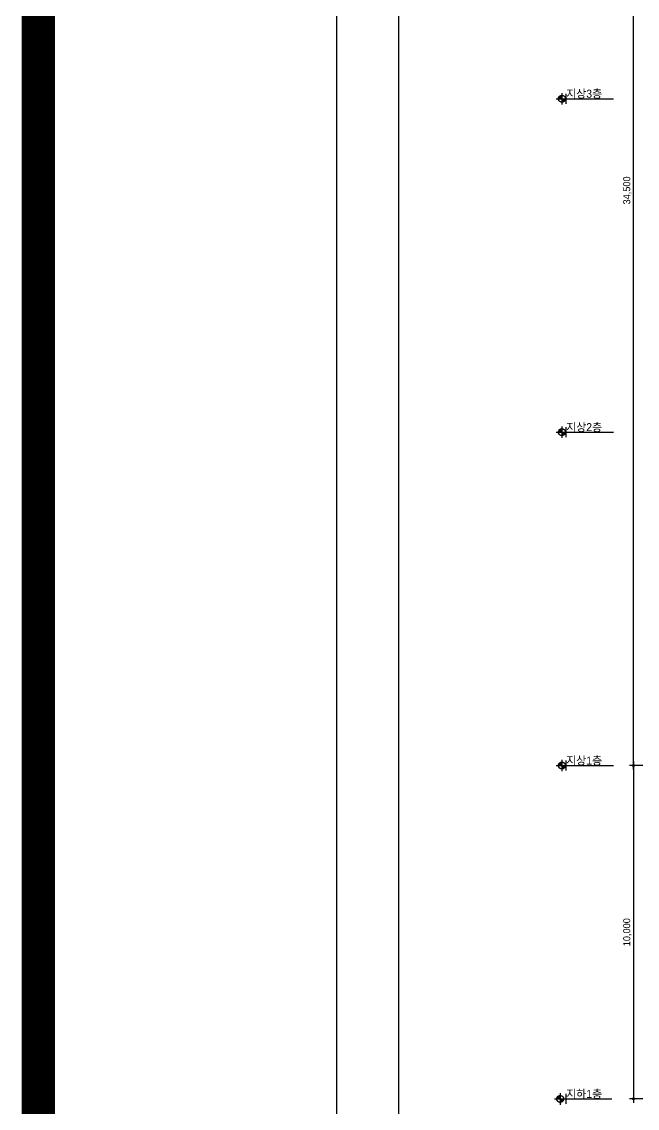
# Model space of a CAD drawing. Header units: millimetres. Extents: x 11948722 to 13111668, y -10771712 to -10232988.
# Drawn here: x 12305958 to 12324433, y -10576228 to -10543638 of the extents above; entities that cross this region are included whole.
import ezdxf
from ezdxf.enums import TextEntityAlignment as Align

# ---------------------------------------------------------------- set-up
doc = ezdxf.new("R2010")
doc.units = ezdxf.units.MM
doc.header["$LTSCALE"] = 150
doc.header["$MEASUREMENT"] = 0
doc.linetypes.add('Xref-계단단면도$0$CEN', pattern=[62, 60, -1, 0, -1])
doc.layers.get('0').update_dxf_attribs({"linetype": 'CONTINUOUS'})
doc.layers.get('Defpoints').update_dxf_attribs({"color": 117, "linetype": 'CONTINUOUS'})
for name, color, linetype in [('CON', 2, 'CONTINUOUS'), ('Xref-계단단면도$0$3 dim0', 7, 'CONTINUOUS'), ('Xref-계단단면도$0$A-TXT-3.0', 3, 'CONTINUOUS'), ('Xref-계단단면도$0$SYM', 7, 'CONTINUOUS'), ('Xref-계단단면도$0$SYM-1', 7, 'CONTINUOUS')]:
    doc.layers.add(name, color=color, linetype=linetype)
doc.styles.add('Xref-계단단면도$0$나눔고딕 Se', font='')
doc.styles.add('Xref-계단단면도$0$돋움', font='')
doc.styles.get('Xref-계단단면도$0$나눔고딕 Se').set_extended_font_data('Dotum')
doc.styles.get('Xref-계단단면도$0$돋움').set_extended_font_data('Dotum')
doc.dimstyles.new('Xref-계단단면도$0$A1-100', dxfattribs={"dimtxt": 3, "dimasz": 1, "dimexe": 2, "dimexo": 2, "dimgap": 1, "dimtad": 1, "dimdec": 0, "dimzin": 12, "dimdsep": 46, "dimlunit": 6, "dimtxsty": 'Xref-계단단면도$0$나눔고딕 Se', "dimblk1": 'Xref-계단단면도$0$DIMDOT', "dimblk2": 'Xref-계단단면도$0$DIMDOT', "dimsah": 1, "dimcen": -1, "dimdle": 2, "dimclrd": 256, "dimclre": 256, "dimclrt": 3, "dimadec": 0, "dimazin": 0, "dimtfac": 1, "dimtdec": 0, "dimtix": 1, "dimtmove": 2, "dimatfit": 3, "dimldrblk": 'Xref-계단단면도$0$DIMDOT', "dimfxl": 1, "dimtvp": 1, "dimtolj": 1, "dimtzin": 12, "dimlwd": -1, "dimlwe": -1, "dimarcsym": 0})

# ---------------------------------------------------------------- blocks, each defined once
blk = doc.blocks.new('Xref-계단단면도$0$DIMDOT')
at = {"color": 0}
blk.add_line((-2, 0), (2, 0), dxfattribs=at)
for radius in [0.5, 0.25]:
    blk.add_circle((0, 0), radius, dxfattribs=at)
blk = doc.blocks.new('*D481')
at = {"layer": 'Defpoints', "color": 0, "ltscale": 1200}
for p in [(12324321, -10531448), (12327921, -10531448), (12327921, -10565948)]:
    blk.add_point(p, dxfattribs=at)
at = {"layer": 'Xref-계단단면도$0$3 dim0'}
for p, q in [((12327801, -10531448), (12324201, -10531448)), ((12324321, -10565888), (12324321, -10531508)), ((12327801, -10565948), (12324201, -10565948))]:
    blk.add_line(p, q, dxfattribs=at)
at = {"layer": 'Xref-계단단면도$0$3 dim0', "ltscale": 1200, "xscale": 60, "yscale": 60, "zscale": 60}
for p, rotation in [((12324321, -10531448), 90), ((12324321, -10565948), 270)]:
    blk.add_blockref('Xref-계단단면도$0$DIMDOT', p, dxfattribs=dict(at, rotation=rotation))
at = {"layer": 'Xref-계단단면도$0$3 dim0', "color": 3, "ltscale": 1200, "insert": (12324135, -10548698), "char_height": 210, "attachment_point": 5, "rotation": 90, "style": 'Xref-계단단면도$0$나눔고딕 Se'}
blk.add_mtext('\\A1;34,500', dxfattribs=at)
blk = doc.blocks.new('*D482')
at = {"layer": 'Defpoints', "color": 0, "ltscale": 1200}
for p in [(12327921, -10565948), (12324321, -10575948), (12327921, -10575948)]:
    blk.add_point(p, dxfattribs=at)
at = {"layer": 'Xref-계단단면도$0$3 dim0'}
for p, q in [((12327801, -10565948), (12324201, -10565948)), ((12324321, -10566008), (12324321, -10575888)), ((12327801, -10575948), (12324201, -10575948))]:
    blk.add_line(p, q, dxfattribs=at)
at = {"layer": 'Xref-계단단면도$0$3 dim0', "ltscale": 1200, "xscale": 60, "yscale": 60, "zscale": 60}
for p, rotation in [((12324321, -10565948), 90), ((12324321, -10575948), 270)]:
    blk.add_blockref('Xref-계단단면도$0$DIMDOT', p, dxfattribs=dict(at, rotation=rotation))
at = {"layer": 'Xref-계단단면도$0$3 dim0', "color": 3, "ltscale": 1200, "insert": (12324135, -10570948), "char_height": 210, "attachment_point": 5, "rotation": 90, "style": 'Xref-계단단면도$0$나눔고딕 Se'}
blk.add_mtext('\\A1;10,000', dxfattribs=at)

msp = doc.modelspace()

# ---------------------------------------------------------------- hatches: boundary and pattern name
at = {"layer": 'Xref-계단단면도$0$SYM', "linetype": 'Xref-계단단면도$0$CEN'}
h = msp.add_hatch(color=7, dxfattribs=at)
h.paths.add_polyline_path([(12322273.9, -10545948.2), (12322170.7, -10545948.2), (12322170.7, -10546051.4, 0.4142136)])
h.paths.add_polyline_path([(12322170.7, -10545844.9, 0.4142136), (12322067.5, -10545948.2), (12322170.7, -10545948.2)])
h = msp.add_hatch(color=7, dxfattribs=at)
h.paths.add_polyline_path([(12322273.9, -10555948.2), (12322170.7, -10555948.2), (12322170.7, -10556051.4, 0.4142136)])
h.paths.add_polyline_path([(12322170.7, -10555844.9, 0.4142136), (12322067.5, -10555948.2), (12322170.7, -10555948.2)])
h = msp.add_hatch(color=7, dxfattribs=at)
h.paths.add_polyline_path([(12322273.9, -10565948.2), (12322170.7, -10565948.2), (12322170.7, -10566051.4, 0.4142136)])
h.paths.add_polyline_path([(12322170.7, -10565844.9, 0.4142136), (12322067.5, -10565948.2), (12322170.7, -10565948.2)])
h = msp.add_hatch(color=7, dxfattribs=at)
h.paths.add_polyline_path([(12322221.9, -10575948.2), (12322118.6, -10575948.2), (12322118.6, -10576051.4, 0.4142136)])
h.paths.add_polyline_path([(12322118.6, -10575844.9, 0.4142136), (12322015.4, -10575948.2), (12322118.6, -10575948.2)])

# ---------------------------------------------------------------- linework, layer by layer
at = {"layer": 'CON', "ltscale": 1200, "const_width": 1000}
msp.add_lwpolyline([(12306457.7, -10423882.6), (12821367.8, -10423882.6), (12821367.8, -10608888.5), (12306457.7, -10608888.5)], close=True, dxfattribs=at)
at = {"layer": 'Defpoints'}
for p, q in [((12322298.6, -10546098.2), (12322298.6, -10545798.2)), ((12322298.6, -10546098.2), (12322298.6, -10545798.2)), ((12322298.6, -10556098.2), (12322298.6, -10555798.2)), ((12322298.6, -10556098.2), (12322298.6, -10555798.2)), ((12322298.6, -10556098.2), (12322298.6, -10555798.2)), ((12322298.6, -10566098.2), (12322298.6, -10565798.2)), ((12322298.6, -10566098.2), (12322298.6, -10565798.2)), ((12322298.6, -10566098.2), (12322298.6, -10565798.2)), ((12322298.6, -10576098.2), (12322298.6, -10575798.2)), ((12322298.6, -10576098.2), (12322298.6, -10575798.2))]:
    msp.add_line(p, q, dxfattribs=at)
at = {"layer": 'Defpoints', "ltscale": 1200}
for points in [[(12315412.7, -10524159.4), (12359962.7, -10524159.4), (12359962.7, -10587159.4), (12315412.7, -10587159.4)], [(12317265.7, -10580484.4), (12358215.7, -10580484.4), (12358215.7, -10525959.4), (12317265.7, -10525959.4)]]:
    msp.add_lwpolyline(points, close=True, dxfattribs=at)
at = {"layer": 'Xref-계단단면도$0$SYM', "color": 7, "linetype": 'Xref-계단단면도$0$CEN'}
for p, q in [((12322170.7, -10545776.1), (12322170.7, -10546120.2)), ((12321998.6, -10545948.2), (12322342.7, -10545948.2)), ((12322170.7, -10555776.1), (12322170.7, -10556120.2)), ((12321998.6, -10555948.2), (12322342.7, -10555948.2)), ((12322170.7, -10565776.1), (12322170.7, -10566120.2)), ((12322118.6, -10575776.1), (12322118.6, -10576120.2)), ((12321946.6, -10575948.2), (12322290.7, -10575948.2))]:
    msp.add_line(p, q, dxfattribs=at)
for centre in [(12322170.7, -10545948.2), (12322170.7, -10555948.2), (12322170.7, -10565948.2), (12322118.6, -10575948.2)]:
    msp.add_circle(centre, 103.2, dxfattribs=at)
at = {"layer": 'Xref-계단단면도$0$SYM-1', "color": 7}
for p, q in [((12321998.6, -10545948.2), (12323720.5, -10545948.2)), ((12321998.6, -10555948.2), (12323720.5, -10555948.2)), ((12321998.6, -10565948.2), (12323720.5, -10565948.2)), ((12321946.6, -10575948.2), (12323668.5, -10575948.2))]:
    msp.add_line(p, q, dxfattribs=at)

# ---------------------------------------------------------------- texts
at = {"layer": 'Xref-계단단면도$0$A-TXT-3.0', "style": 'Xref-계단단면도$0$돋움'}
for s, p in [('지상3층', (12322298.6, -10545798.2)), ('지상2층', (12322298.6, -10555798.2)), ('지상1층', (12322298.6, -10565798.2)), ('지하1층', (12322298.6, -10575798.2))]:
    msp.add_text(s, height=240, dxfattribs=at).set_placement(p, align=Align.MIDDLE_LEFT)

# ---------------------------------------------------------------- dimensions: what is measured, and where the dimension line sits
at = {"layer": 'Xref-계단단면도$0$3 dim0'}
for base, p2, angle, picture, middle in [((12324320.5, -10531448.2), (12327920.5, -10531448.2), 90, '*D481', (12324135.1, -10548698.2)), ((12324320.5, -10575948.2), (12327920.5, -10575948.2), 270, '*D482', (12324135.1, -10570948.2))]:
    dim = msp.add_linear_dim(base=base, p1=(12327920.5, -10565948.2), p2=p2, angle=angle, dimstyle='Xref-계단단면도$0$A1-100', override={"dimscale": 60, "dimtxt": 3.5}, dxfattribs=at)
    dim.commit()
    dim.dimension.update_dxf_attribs({"geometry": picture, "text_midpoint": middle})

doc.saveas('drawing.dxf')
